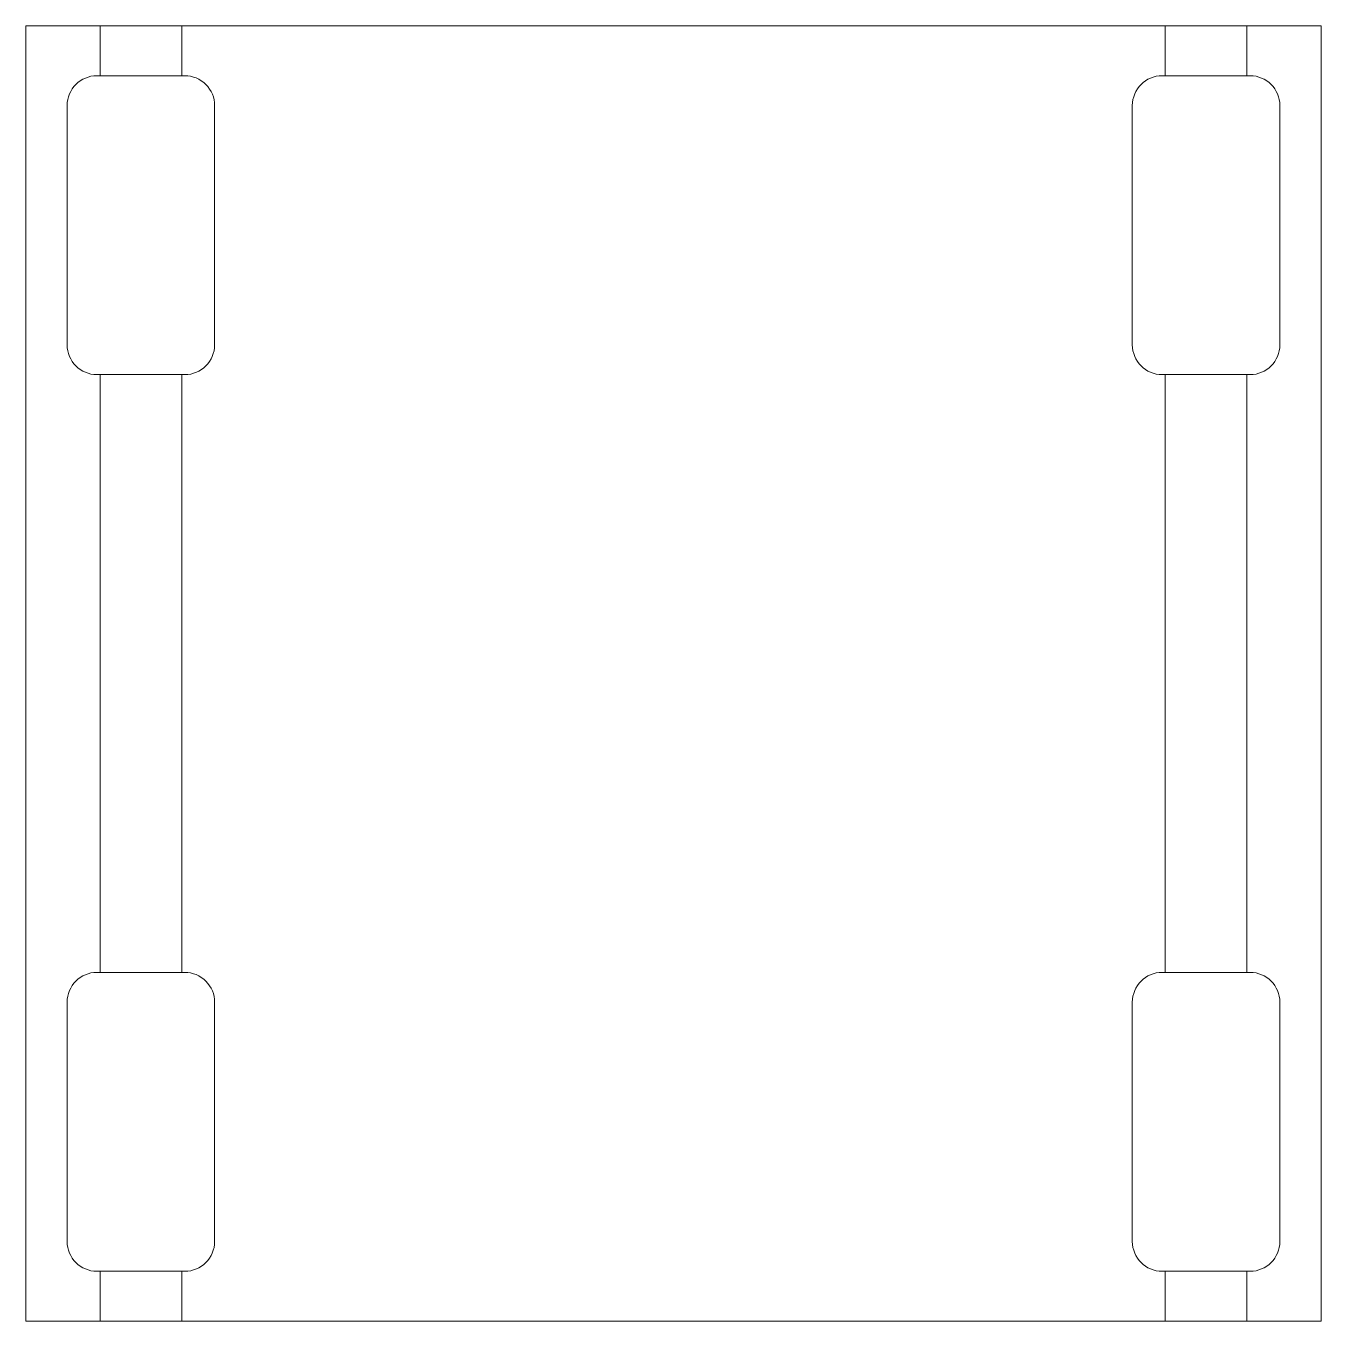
# Model space of a CAD drawing. Header units: millimetres. Extents: x 47 to 177, y 85 to 215.
import ezdxf

# ---------------------------------------------------------------- set-up
doc = ezdxf.new("R2010")
doc.units = ezdxf.units.MM
doc.layers.add('SLD-0', color=179, linetype='Continuous')

msp = doc.modelspace()

# ---------------------------------------------------------------- linework, layer by layer
at = {"layer": 'SLD-0', "color": 179, "linetype": 'Continuous', "lineweight": 15}
for p, q in [((177.15, 215), (47.15, 215)), ((47.15, 85), (47.15, 215)), ((54.59, 210), (54.59, 215)), ((62.79, 210), (62.79, 215)), ((161.51, 210), (161.51, 215)), ((169.71, 210), (169.71, 215)), ((177.15, 85), (177.15, 215)), ((54.28, 210), (63.09, 210)), ((170.01, 210), (161.2, 210)), ((51.28, 183), (51.28, 207)), ((66.09, 183), (66.09, 207)), ((158.2, 183), (158.2, 207)), ((173.01, 183), (173.01, 207)), ((54.28, 180), (63.09, 180)), ((54.59, 120), (54.59, 180)), ((62.79, 120), (62.79, 180)), ((170.01, 180), (161.2, 180)), ((161.51, 120), (161.51, 180)), ((169.71, 120), (169.71, 180)), ((54.28, 120), (63.09, 120)), ((170.01, 120), (161.2, 120)), ((51.28, 93), (51.28, 117)), ((66.09, 93), (66.09, 117)), ((158.2, 93), (158.2, 117)), ((173.01, 93), (173.01, 117)), ((54.28, 90), (63.09, 90)), ((54.59, 85), (54.59, 90)), ((62.79, 85), (62.79, 90)), ((170.01, 90), (161.2, 90)), ((161.51, 85), (161.51, 90)), ((169.71, 85), (169.71, 90)), ((177.15, 85), (47.15, 85))]:
    msp.add_line(p, q, dxfattribs=at)
for centre, start, end in [((54.28, 207), 90, 180), ((63.09, 207), 0.002, 90.0022), ((161.2, 207), 89.9979, 179.9979), ((170.01, 207), 0, 90), ((54.28, 183), 180, 270), ((63.09, 183), 269.9979, 359.9979), ((161.2, 183), 180.0021, 270.0021), ((170.01, 183), 270, 0), ((54.28, 117), 90, 180), ((63.09, 117), 0.002, 90.0022), ((161.2, 117), 89.9979, 179.9979), ((170.01, 117), 0, 90), ((54.28, 93), 180, 270), ((63.09, 93), 269.9979, 359.9979), ((161.2, 93), 180.0021, 270.0021), ((170.01, 93), 270, 0)]:
    msp.add_arc(centre, 3, start, end, dxfattribs=at)

doc.saveas('drawing.dxf')
